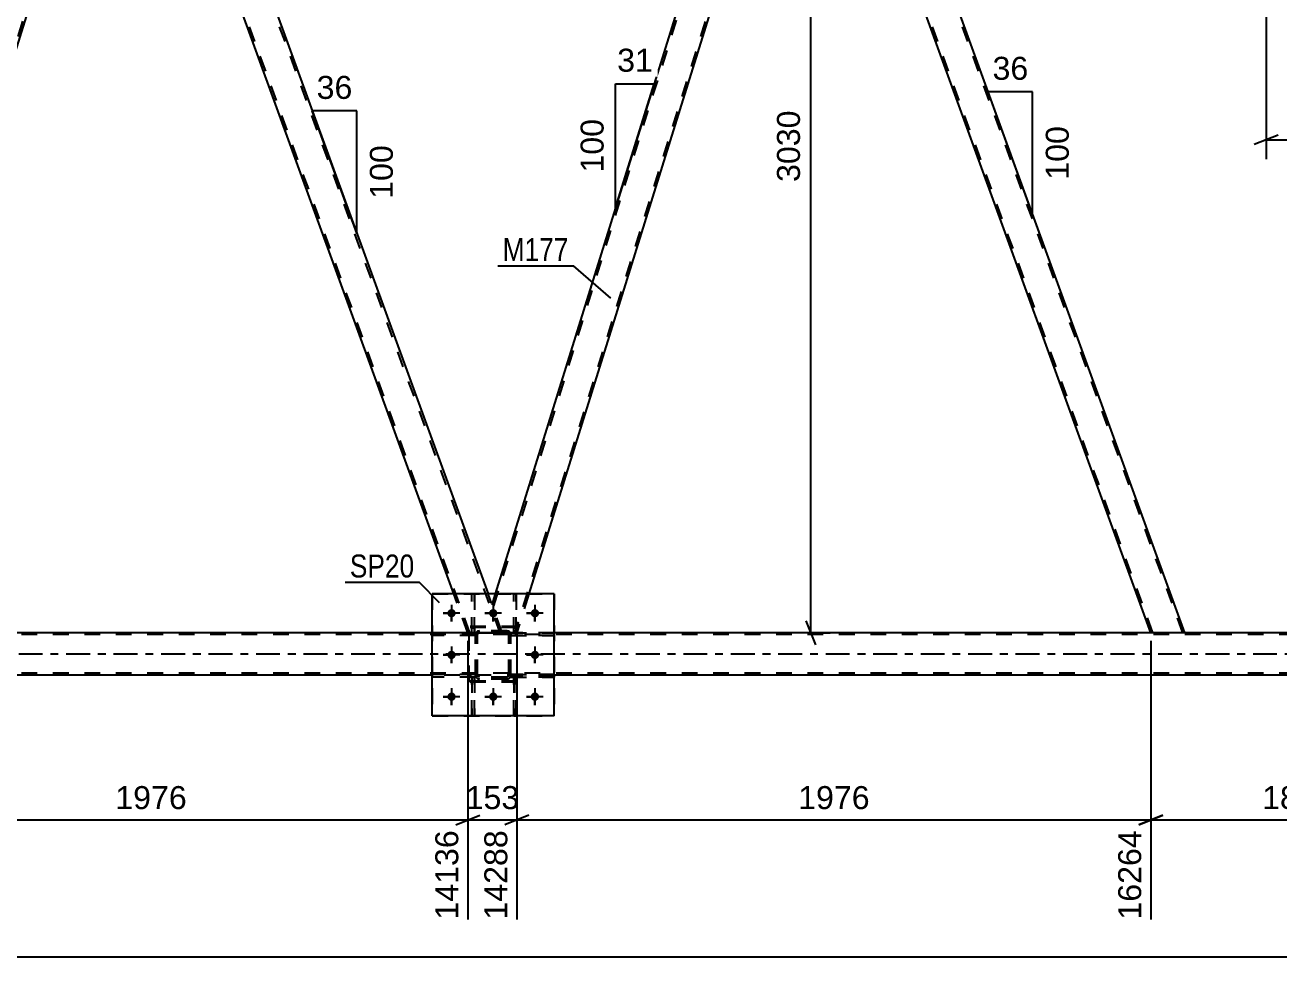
# Model space of a CAD drawing. Header units: millimetres. Extents: x 0 to 841, y 0 to 594.
# Drawn here: x 599.3 to 755.6, y 258.8 to 374.9 of the extents above; entities that cross this region are included whole.
import ezdxf

# ---------------------------------------------------------------- set-up
doc = ezdxf.new("R2010")
doc.units = ezdxf.units.MM
doc.linetypes.add('DXK_LINE_DOT2', pattern=[3.9198, 1.9599, -1.9599])
doc.linetypes.add('DXK_LINE_DOT3', pattern=[5.9187, 2.979, -0.9799, 0.9799, -0.9799])
doc.styles.add('Arial', font='ARIAL.TTF', dxfattribs={"height": 0.2})
doc.styles.add('Arial Narrow', font='ARIALN.TTF', dxfattribs={"height": 0.2})

# ---------------------------------------------------------------- blocks, each defined once
blk = doc.blocks.new('Bolt-203723749-4635 - 4631')
at = {"color": 1, "linetype": 'Continuous'}
for p, q in [((652.43, 302.65), (652.43, 301.96)), ((657.63, 302.65), (657.63, 301.96)), ((662.83, 302.65), (662.83, 301.96)), ((651.39, 301.61), (652.08, 301.61)), ((652.43, 300.57), (652.43, 301.26)), ((653.47, 301.61), (652.77, 301.61)), ((656.59, 301.61), (657.28, 301.61)), ((657.63, 300.57), (657.63, 301.26)), ((658.67, 301.61), (657.97, 301.61)), ((661.79, 301.61), (662.48, 301.61)), ((662.83, 300.57), (662.83, 301.26)), ((663.87, 301.61), (663.17, 301.61)), ((652.43, 297.45), (652.43, 296.76)), ((662.83, 297.45), (662.83, 296.76)), ((651.39, 296.41), (652.08, 296.41)), ((652.43, 295.37), (652.43, 296.06)), ((653.47, 296.41), (652.77, 296.41)), ((661.79, 296.41), (662.48, 296.41)), ((662.83, 295.37), (662.83, 296.06)), ((663.87, 296.41), (663.17, 296.41)), ((651.39, 291.21), (652.08, 291.21)), ((652.43, 292.25), (652.43, 291.56)), ((652.43, 290.17), (652.43, 290.86)), ((653.47, 291.21), (652.77, 291.21)), ((656.59, 291.21), (657.28, 291.21)), ((657.63, 292.25), (657.63, 291.56)), ((657.63, 290.17), (657.63, 290.86)), ((658.67, 291.21), (657.97, 291.21)), ((661.79, 291.21), (662.48, 291.21)), ((662.83, 292.25), (662.83, 291.56)), ((662.83, 290.17), (662.83, 290.86)), ((663.87, 291.21), (663.17, 291.21))]:
    blk.add_line(p, q, dxfattribs=at)
blk = doc.blocks.new('Part-203723749-5037 - 4631')
at = {"color": 7, "linetype": 'DXK_LINE_DOT2'}
for p, q in [((660.18, 293.64), (660.5, 293.64)), ((660.18, 288.81), (660.18, 293.64)), ((660.18, 293.04), (660.5, 293.04)), ((660.5, 293.64), (660.5, 288.81)), ((660.5, 288.81), (660.18, 288.81))]:
    blk.add_line(p, q, dxfattribs=at)
blk = doc.blocks.new('Bolt-203723749-4646 - 4631')
at = {"linetype": 'Continuous'}
for points in [[(652.95, 301.61, -1), (651.91, 301.61, -1)], [(658.15, 301.61, -1), (657.11, 301.61, -1)], [(663.35, 301.61, -1), (662.31, 301.61, -1)], [(652.95, 296.41, -1), (651.91, 296.41, -1)], [(663.35, 296.41, -1), (662.31, 296.41, -1)], [(652.95, 291.21, -1), (651.91, 291.21, -1)], [(658.15, 291.21, -1), (657.11, 291.21, -1)], [(663.35, 291.21, -1), (662.31, 291.21, -1)]]:
    blk.add_hatch(color=1, dxfattribs=at).paths.add_polyline_path(points)
at = {"color": 1, "linetype": 'Continuous'}
for p, q in [((652.43, 302.65), (652.43, 300.57)), ((657.63, 302.65), (657.63, 300.57)), ((662.83, 302.65), (662.83, 300.57)), ((653.47, 301.61), (651.39, 301.61)), ((658.67, 301.61), (656.59, 301.61)), ((663.87, 301.61), (661.79, 301.61)), ((652.43, 297.45), (652.43, 295.37)), ((662.83, 297.45), (662.83, 295.37)), ((653.47, 296.41), (651.39, 296.41)), ((663.87, 296.41), (661.79, 296.41)), ((653.47, 291.21), (651.39, 291.21)), ((652.43, 292.25), (652.43, 290.17)), ((658.67, 291.21), (656.59, 291.21)), ((657.63, 292.25), (657.63, 290.17)), ((663.87, 291.21), (661.79, 291.21)), ((662.83, 292.25), (662.83, 290.17))]:
    blk.add_line(p, q, dxfattribs=at)
blk = doc.blocks.new('Part-203723749-4647 - 4631')
at = {"color": 7, "linetype": 'DXK_LINE_DOT2'}
for p, q in [((660.63, 299.81), (654.63, 299.81)), ((654.63, 293.01), (654.63, 299.81)), ((660.63, 293.01), (660.63, 299.81)), ((660.63, 293.01), (654.63, 293.01))]:
    blk.add_line(p, q, dxfattribs=at)
blk = doc.blocks.new('Part-203723749-4756 - 4631')
at = {"color": 7, "linetype": 'DXK_LINE_DOT2'}
for p, q in [((765.41, 298.94), (89.84, 298.94)), ((665.23, 299.18), (650.03, 299.18)), ((765.41, 294.14), (89.08, 294.14)), ((665.23, 293.9), (650.03, 293.9))]:
    blk.add_line(p, q, dxfattribs=at)
at = {"color": 2, "linetype": 'Continuous'}
for p, q in [((650.03, 299.18), (494.96, 299.18)), ((765.41, 299.18), (665.23, 299.18)), ((650.03, 293.9), (494.96, 293.9)), ((765.41, 293.9), (665.23, 293.9))]:
    blk.add_line(p, q, dxfattribs=at)
at = {"color": 7, "linetype": 'DXK_LINE_DOT3'}
blk.add_line((89.46, 296.54), (765.41, 296.54), dxfattribs=at)
blk = doc.blocks.new('Part-203723749-5057 - 4631')
at = {"color": 7, "linetype": 'DXK_LINE_DOT2'}
for p, q in [((650.03, 304.01), (665.23, 304.01)), ((650.03, 304.01), (650.03, 288.81)), ((665.23, 304.01), (665.23, 288.81)), ((650.03, 288.81), (665.23, 288.81))]:
    blk.add_line(p, q, dxfattribs=at)
blk = doc.blocks.new('Part-203723749-4730 - 4631')
at = {"color": 7, "linetype": 'DXK_LINE_DOT2'}
for p, q in [((660.5, 293.64), (660.18, 293.64)), ((660.18, 293.64), (660.18, 288.81)), ((660.18, 293.04), (660.5, 293.04)), ((660.5, 288.81), (660.5, 293.64)), ((660.18, 288.81), (660.5, 288.81))]:
    blk.add_line(p, q, dxfattribs=at)
blk = doc.blocks.new('Part-203723749-4736 - 4631')
at = {"color": 2, "linetype": 'Continuous'}
for p, q in [((660.18, 304.01), (660.18, 304.01)), ((660.5, 304.01), (660.18, 304.01)), ((660.5, 304.01), (660.5, 304.01))]:
    blk.add_line(p, q, dxfattribs=at)
at = {"color": 7, "linetype": 'DXK_LINE_DOT2'}
for p, q in [((660.18, 299.17), (660.18, 304.01)), ((660.5, 299.17), (660.5, 304.01)), ((660.18, 299.77), (660.5, 299.77)), ((660.5, 299.17), (660.18, 299.17))]:
    blk.add_line(p, q, dxfattribs=at)
blk = doc.blocks.new('Part-203723749-4906 - 4631')
at = {"color": 7, "linetype": 'DXK_LINE_DOT2'}
for p, q in [((660.63, 299.94), (654.63, 299.94)), ((654.63, 293.14), (654.63, 299.94)), ((660.63, 293.14), (660.63, 299.94)), ((660.63, 293.14), (654.63, 293.14))]:
    blk.add_line(p, q, dxfattribs=at)
blk = doc.blocks.new('Part-203723749-4785 - 4631')
at = {"color": 7, "linetype": 'DXK_LINE_DOT2'}
for p, q in [((655.43, 299.17), (650.03, 299.17)), ((650.03, 299.17), (650.03, 298.85)), ((655.43, 298.85), (650.03, 298.85)), ((654.83, 298.85), (654.83, 299.17)), ((655.43, 298.85), (655.43, 299.17))]:
    blk.add_line(p, q, dxfattribs=at)
blk = doc.blocks.new('Part-203723749-4788 - 4631')
at = {"color": 7, "linetype": 'DXK_LINE_DOT2'}
for p, q in [((654.98, 293.64), (655.3, 293.64)), ((654.98, 288.81), (654.98, 293.64)), ((654.98, 293.04), (655.3, 293.04)), ((655.3, 293.64), (655.3, 288.81)), ((655.3, 288.81), (654.98, 288.81))]:
    blk.add_line(p, q, dxfattribs=at)
blk = doc.blocks.new('Part-203723749-4789 - 4631')
at = {"color": 7, "linetype": 'DXK_LINE_DOT2'}
for p, q in [((655.43, 298.93), (655.46, 299.11)), ((655.46, 299.11), (655.43, 298.93)), ((655.43, 293.89), (655.43, 298.93)), ((655.67, 298.93), (655.68, 299.02)), ((655.67, 293.89), (655.67, 298.93)), ((655.68, 299.02), (655.74, 299.1)), ((655.72, 299.37), (655.91, 299.41)), ((655.91, 299.41), (655.72, 299.37)), ((655.74, 299.1), (655.81, 299.15)), ((655.81, 299.15), (655.91, 299.17)), ((659.35, 299.41), (655.91, 299.41)), ((655.91, 299.17), (659.35, 299.17)), ((659.35, 299.41), (659.53, 299.37)), ((659.53, 299.37), (659.35, 299.41)), ((659.35, 299.17), (659.44, 299.15)), ((659.44, 299.15), (659.52, 299.1)), ((659.52, 299.1), (659.57, 299.02)), ((659.57, 299.02), (659.59, 298.93)), ((659.59, 293.89), (659.59, 298.93)), ((659.79, 299.11), (659.83, 298.93)), ((659.83, 298.93), (659.79, 299.11)), ((659.83, 293.89), (659.83, 298.93)), ((655.46, 293.7), (655.43, 293.89)), ((655.43, 293.89), (655.46, 293.7)), ((655.68, 293.8), (655.67, 293.89)), ((659.59, 293.89), (659.57, 293.8)), ((659.83, 293.89), (659.79, 293.7)), ((659.79, 293.7), (659.83, 293.89)), ((655.74, 293.72), (655.68, 293.8)), ((655.91, 293.41), (655.72, 293.44)), ((655.72, 293.44), (655.91, 293.41)), ((655.81, 293.67), (655.74, 293.72)), ((655.91, 293.65), (655.81, 293.67)), ((659.35, 293.65), (655.91, 293.65)), ((659.35, 293.41), (655.91, 293.41)), ((659.44, 293.67), (659.35, 293.65)), ((659.53, 293.44), (659.35, 293.41)), ((659.35, 293.41), (659.53, 293.44)), ((659.52, 293.72), (659.44, 293.67)), ((659.57, 293.8), (659.52, 293.72))]:
    blk.add_line(p, q, dxfattribs=at)
at = {"color": 7, "linetype": 'DXK_LINE_DOT3'}
blk.add_line((657.63, 296.41), (657.63, 296.41), dxfattribs=at)
at = {"color": 7, "linetype": 'DXK_LINE_DOT2'}
for centre, start, end in [((655.91, 298.93), 112.5001, 157.5001), ((655.91, 298.93), 112.5001, 157.5001), ((659.35, 298.93), 22.5001, 67.5001), ((659.35, 298.93), 22.5001, 67.5001), ((655.91, 293.89), 202.5001, 247.5001), ((655.91, 293.89), 202.5001, 247.5001), ((659.35, 293.89), 292.5001, 337.5001), ((659.35, 293.89), 292.5001, 337.5001)]:
    blk.add_arc(centre, 0.48, start, end, dxfattribs=at)
blk = doc.blocks.new('Part-203723749-4853 - 4631')
at = {"color": 7, "linetype": 'DXK_LINE_DOT2'}
for p, q in [((659.83, 293.65), (659.83, 293.97)), ((659.83, 293.97), (665.23, 293.97)), ((660.43, 293.65), (660.43, 293.97)), ((665.23, 293.97), (665.23, 293.65)), ((665.23, 293.65), (659.83, 293.65))]:
    blk.add_line(p, q, dxfattribs=at)
blk = doc.blocks.new('Part-203723749-4854 - 4631')
at = {"color": 7, "linetype": 'DXK_LINE_DOT2'}
for p, q in [((665.23, 293.97), (659.83, 293.97)), ((659.83, 293.97), (659.83, 293.65)), ((660.43, 293.65), (660.43, 293.97)), ((665.23, 293.65), (665.23, 293.97)), ((659.83, 293.65), (665.23, 293.65))]:
    blk.add_line(p, q, dxfattribs=at)
blk = doc.blocks.new('Part-203723749-4866 - 4631')
at = {"color": 7, "linetype": 'DXK_LINE_DOT2'}
for p, q in [((655.3, 293.64), (654.98, 293.64)), ((654.98, 293.64), (654.98, 288.81)), ((654.98, 293.04), (655.3, 293.04)), ((655.3, 288.81), (655.3, 293.64)), ((654.98, 288.81), (655.3, 288.81))]:
    blk.add_line(p, q, dxfattribs=at)
blk = doc.blocks.new('Part-203723749-4873 - 4631')
at = {"color": 7, "linetype": 'DXK_LINE_DOT2'}
for p, q in [((665.23, 299.17), (659.83, 299.17)), ((659.83, 299.17), (659.83, 298.85)), ((659.83, 298.85), (665.23, 298.85)), ((660.43, 298.85), (660.43, 299.17)), ((665.23, 298.85), (665.23, 299.17))]:
    blk.add_line(p, q, dxfattribs=at)
blk = doc.blocks.new('Part-203723749-4874 - 4631')
at = {"color": 7, "linetype": 'DXK_LINE_DOT2'}
for p, q in [((655.43, 293.97), (650.03, 293.97)), ((650.03, 293.97), (650.03, 293.65)), ((654.83, 293.65), (654.83, 293.97)), ((655.43, 293.65), (655.43, 293.97)), ((655.43, 293.65), (650.03, 293.65))]:
    blk.add_line(p, q, dxfattribs=at)
blk = doc.blocks.new('Part-203723749-4875 - 4631')
at = {"color": 2, "linetype": 'Continuous'}
for p, q in [((654.98, 304.01), (654.98, 304.01)), ((655.3, 304.01), (654.98, 304.01)), ((655.3, 304.01), (655.3, 304.01))]:
    blk.add_line(p, q, dxfattribs=at)
at = {"color": 7, "linetype": 'DXK_LINE_DOT2'}
for p, q in [((654.98, 299.17), (654.98, 304.01)), ((655.3, 299.17), (655.3, 304.01)), ((654.98, 299.77), (655.3, 299.77)), ((655.3, 299.17), (654.98, 299.17))]:
    blk.add_line(p, q, dxfattribs=at)
blk = doc.blocks.new('Part-203723749-4878 - 4631')
at = {"color": 7, "linetype": 'DXK_LINE_DOT2'}
for p, q in [((654.98, 299.17), (654.98, 304.01)), ((654.98, 304.01), (655.3, 304.01)), ((655.3, 304.01), (655.3, 299.17)), ((654.98, 299.77), (655.3, 299.77)), ((655.3, 299.17), (654.98, 299.17))]:
    blk.add_line(p, q, dxfattribs=at)
blk = doc.blocks.new('Part-203723749-4879 - 4631')
at = {"color": 7, "linetype": 'DXK_LINE_DOT2'}
for p, q in [((659.83, 298.85), (659.83, 299.17)), ((659.83, 299.17), (665.23, 299.17)), ((665.23, 298.85), (659.83, 298.85)), ((660.43, 298.85), (660.43, 299.17)), ((665.23, 299.17), (665.23, 298.85))]:
    blk.add_line(p, q, dxfattribs=at)
blk = doc.blocks.new('Part-203723749-4880 - 4631')
at = {"color": 7, "linetype": 'DXK_LINE_DOT2'}
for p, q in [((655.43, 293.97), (650.03, 293.97)), ((650.03, 293.65), (650.03, 293.97)), ((654.83, 293.65), (654.83, 293.97)), ((655.43, 293.97), (655.43, 293.65)), ((655.43, 293.65), (650.03, 293.65))]:
    blk.add_line(p, q, dxfattribs=at)
blk = doc.blocks.new('Part-203723749-4911 - 4631')
at = {"color": 2, "linetype": 'Continuous'}
for p, q in [((609.04, 420.4), (572.33, 302.65)), ((610.35, 420.4), (609.04, 420.4)), ((611.9, 416.15), (610.35, 420.4)), ((611.9, 416.15), (575.44, 299.18)), ((573.6, 299.18), (572.33, 302.65))]:
    blk.add_line(p, q, dxfattribs=at)
at = {"color": 7, "linetype": 'DXK_LINE_DOT2'}
for p, q in [((609.29, 420.4), (572.47, 302.28)), ((611.77, 416.53), (575.19, 299.18)), ((575.44, 299.18), (573.6, 299.18))]:
    blk.add_line(p, q, dxfattribs=at)
blk = doc.blocks.new('Part-203723749-4997 - 4631')
at = {"color": 2, "linetype": 'Continuous'}
for p, q in [((614.61, 420.4), (610.35, 420.4)), ((614.61, 420.4), (656.98, 304.01)), ((652.72, 304.01), (611.9, 416.15))]:
    blk.add_line(p, q, dxfattribs=at)
at = {"color": 7, "linetype": 'DXK_LINE_DOT2'}
for p, q in [((610.35, 420.4), (611.9, 416.15)), ((654.73, 299.18), (610.61, 420.4)), ((658.48, 299.18), (614.36, 420.4)), ((654.47, 299.18), (652.72, 304.01)), ((658.73, 299.18), (656.98, 304.01)), ((658.73, 299.18), (654.47, 299.18))]:
    blk.add_line(p, q, dxfattribs=at)
blk = doc.blocks.new('Part-203723749-5002 - 4631')
at = {"color": 7, "linetype": 'DXK_LINE_DOT2'}
for p, q in [((694.42, 420.4), (657.6, 302.28)), ((696.9, 416.53), (660.33, 299.18)), ((657.89, 304.01), (657.47, 302.66)), ((662.08, 304.01), (660.58, 299.18)), ((658.73, 299.18), (657.47, 302.66)), ((660.58, 299.18), (658.73, 299.18))]:
    blk.add_line(p, q, dxfattribs=at)
at = {"color": 2, "linetype": 'Continuous'}
for p, q in [((694.17, 420.4), (657.89, 304.01)), ((695.49, 420.4), (694.17, 420.4)), ((697.04, 416.15), (695.49, 420.4)), ((697.04, 416.15), (662.08, 304.01))]:
    blk.add_line(p, q, dxfattribs=at)
blk = doc.blocks.new('Part-203723749-5013 - 4631')
at = {"color": 7, "linetype": 'DXK_LINE_DOT2'}
for p, q in [((655.43, 298.93), (655.46, 299.11)), ((655.46, 299.11), (655.43, 298.93)), ((655.43, 293.89), (655.43, 298.93)), ((655.67, 298.93), (655.68, 299.02)), ((655.67, 293.89), (655.67, 298.93)), ((655.68, 299.02), (655.74, 299.1)), ((655.72, 299.37), (655.91, 299.41)), ((655.91, 299.41), (655.72, 299.37)), ((655.74, 299.1), (655.81, 299.15)), ((655.81, 299.15), (655.91, 299.17)), ((659.35, 299.41), (655.91, 299.41)), ((655.91, 299.17), (659.35, 299.17)), ((659.35, 299.41), (659.53, 299.37)), ((659.53, 299.37), (659.35, 299.41)), ((659.35, 299.17), (659.44, 299.15)), ((659.44, 299.15), (659.52, 299.1)), ((659.52, 299.1), (659.57, 299.02)), ((659.57, 299.02), (659.59, 298.93)), ((659.59, 293.89), (659.59, 298.93)), ((659.79, 299.11), (659.83, 298.93)), ((659.83, 298.93), (659.79, 299.11)), ((659.83, 293.89), (659.83, 298.93)), ((655.46, 293.7), (655.43, 293.89)), ((655.43, 293.89), (655.46, 293.7)), ((655.68, 293.8), (655.67, 293.89)), ((659.59, 293.89), (659.57, 293.8)), ((659.83, 293.89), (659.79, 293.7)), ((659.79, 293.7), (659.83, 293.89)), ((655.74, 293.72), (655.68, 293.8)), ((655.91, 293.41), (655.72, 293.44)), ((655.72, 293.44), (655.91, 293.41)), ((655.81, 293.67), (655.74, 293.72)), ((655.91, 293.65), (655.81, 293.67)), ((659.35, 293.65), (655.91, 293.65)), ((659.35, 293.41), (655.91, 293.41)), ((659.44, 293.67), (659.35, 293.65)), ((659.53, 293.44), (659.35, 293.41)), ((659.35, 293.41), (659.53, 293.44)), ((659.52, 293.72), (659.44, 293.67)), ((659.57, 293.8), (659.52, 293.72))]:
    blk.add_line(p, q, dxfattribs=at)
at = {"color": 7, "linetype": 'DXK_LINE_DOT3'}
blk.add_line((657.63, 296.41), (657.63, 296.41), dxfattribs=at)
at = {"color": 7, "linetype": 'DXK_LINE_DOT2'}
for centre, start, end in [((655.91, 298.93), 112.5001, 157.5001), ((655.91, 298.93), 112.5001, 157.5001), ((659.35, 298.93), 22.5001, 67.5001), ((659.35, 298.93), 22.5001, 67.5001), ((655.91, 293.89), 202.5001, 247.5001), ((655.91, 293.89), 202.5001, 247.5001), ((659.35, 293.89), 292.5001, 337.5001), ((659.35, 293.89), 292.5001, 337.5001)]:
    blk.add_arc(centre, 0.48, start, end, dxfattribs=at)
blk = doc.blocks.new('Part-203723749-5018 - 4631')
at = {"color": 2, "linetype": 'Continuous'}
for p, q in [((695.49, 420.4), (699.75, 420.4)), ((743.87, 299.18), (699.75, 420.4)), ((739.61, 299.18), (697.04, 416.15))]:
    blk.add_line(p, q, dxfattribs=at)
at = {"color": 7, "linetype": 'DXK_LINE_DOT2'}
for p, q in [((697.04, 416.15), (695.49, 420.4)), ((739.86, 299.18), (695.74, 420.4)), ((743.61, 299.18), (699.49, 420.4)), ((743.87, 299.18), (739.61, 299.18))]:
    blk.add_line(p, q, dxfattribs=at)
blk = doc.blocks.new('Part-203723749-5051 - 4631')
at = {"color": 7, "linetype": 'DXK_LINE_DOT2'}
for p, q in [((655.43, 299.17), (650.03, 299.17)), ((650.03, 298.85), (650.03, 299.17)), ((655.43, 298.85), (650.03, 298.85)), ((654.83, 298.85), (654.83, 299.17)), ((655.43, 299.17), (655.43, 298.85))]:
    blk.add_line(p, q, dxfattribs=at)
blk = doc.blocks.new('Part-203723749-5062 - 4631')
at = {"color": 2, "linetype": 'Continuous'}
for p, q in [((665.23, 304.01), (650.03, 304.01)), ((650.03, 288.81), (650.03, 304.01)), ((665.23, 288.81), (665.23, 304.01)), ((665.23, 288.81), (650.03, 288.81))]:
    blk.add_line(p, q, dxfattribs=at)
blk = doc.blocks.new('Part-203723749-5072 - 4631')
at = {"color": 7, "linetype": 'DXK_LINE_DOT2'}
for p, q in [((660.18, 299.17), (660.18, 304.01)), ((660.18, 304.01), (660.5, 304.01)), ((660.5, 304.01), (660.5, 299.17)), ((660.18, 299.77), (660.5, 299.77)), ((660.5, 299.17), (660.18, 299.17))]:
    blk.add_line(p, q, dxfattribs=at)
blk = doc.blocks.new('StraightDimension-203723749-5693 - 4631')
at = {"color": 7, "linetype": 'Continuous'}
for p, q in [((654.47, 298.18), (654.47, 263.43)), ((660.58, 298.18), (660.58, 263.43)), ((652.97, 275.25), (655.97, 276.45)), ((654.47, 275.85), (660.58, 275.85)), ((662.08, 276.45), (659.08, 275.25))]:
    blk.add_line(p, q, dxfattribs=at)
at = {"color": 0}
blk.add_wipeout([(661.46, 276.6), (661.46, 280.8), (653.59, 280.8), (653.59, 276.6)], dxfattribs=at)
at = {"color": 0, "linetype": 'Continuous'}
blk.add_wipeout([(659.98, 275.15), (655.78, 275.15), (655.78, 262.83), (659.98, 262.83)], dxfattribs=at)
at = {"color": 3, "style": 'Arial'}
blk.add_text('153', height=2.865, dxfattribs=at).set_placement((654.19, 277.2))
at = {"color": 3, "linetype": 'Continuous', "style": 'Arial'}
blk.add_text('14288', height=2.865, rotation=90.0002, dxfattribs=at).set_placement((659.38, 263.43))
blk = doc.blocks.new('StraightDimension-203723749-5641 - 4631')
at = {"color": 7, "linetype": 'Continuous'}
for p, q in [((796.86, 420.9), (795.66, 423.9)), ((705.07, 422.4), (798.66, 422.4)), ((796.26, 296.54), (796.26, 422.4)), ((795.66, 298.04), (796.86, 295.04)), ((765.16, 296.54), (798.66, 296.54))]:
    blk.add_line(p, q, dxfattribs=at)
at = {"color": 0}
blk.add_wipeout([(795.51, 364.52), (791.31, 364.52), (791.31, 354.43), (795.51, 354.43)], dxfattribs=at)
at = {"color": 3, "style": 'Arial'}
blk.add_text('3146', height=2.865, rotation=90.0002, dxfattribs=at).set_placement((794.91, 355.03))
blk = doc.blocks.new('AngleDimension-203723749-10924 - 4631')
at = {"color": 7, "linetype": 'Continuous'}
for p, q in [((723.09, 356.28), (719.34, 366.58)), ((724.88, 366.58), (719.34, 366.58)), ((724.88, 351.35), (719.34, 366.58)), ((724.88, 351.35), (724.88, 366.58))]:
    blk.add_line(p, q, dxfattribs=at)
at = {"color": 0}
for points in [[(724.93, 367.48), (724.93, 371.68), (719.28, 371.68), (719.28, 367.48)], [(729.98, 362.9), (725.78, 362.9), (725.78, 355.03), (729.98, 355.03)]]:
    blk.add_wipeout(points, dxfattribs=at)
at = {"color": 3, "style": 'Arial'}
blk.add_text('36', height=2.865, dxfattribs=at).set_placement((719.88, 368.08))
blk.add_text('100', height=2.865, rotation=90.0002, dxfattribs=at).set_placement((729.38, 355.63))
blk = doc.blocks.new('StraightDimension-203723749-6058 - 4631')
at = {"color": 7, "linetype": 'Continuous'}
blk.add_line((36.69, 258.78), (775.63, 258.78), dxfattribs=at)
blk = doc.blocks.new('StraightDimension-203723749-5652 - 4631')
at = {"color": 7, "linetype": 'Continuous'}
for p, q in [((739.61, 298.18), (739.61, 263.43)), ((776.27, 289.04), (776.27, 263.43)), ((741.11, 276.45), (738.11, 275.25)), ((739.61, 275.85), (776.27, 275.85)), ((774.77, 275.25), (777.77, 276.45))]:
    blk.add_line(p, q, dxfattribs=at)
at = {"color": 0}
blk.add_wipeout([(762.99, 276.6), (762.99, 280.8), (752.89, 280.8), (752.89, 276.6)], dxfattribs=at)
at = {"color": 0, "linetype": 'Continuous'}
blk.add_wipeout([(775.67, 275.15), (771.47, 275.15), (771.47, 262.83), (775.67, 262.83)], dxfattribs=at)
at = {"color": 3, "style": 'Arial'}
blk.add_text('1808', height=2.865, dxfattribs=at).set_placement((753.49, 277.2))
at = {"color": 3, "linetype": 'Continuous', "style": 'Arial'}
blk.add_text('18073', height=2.865, rotation=90.0002, dxfattribs=at).set_placement((775.07, 263.43))
blk = doc.blocks.new('StraightDimension-203723749-5669 - 4631')
at = {"color": 7, "linetype": 'Continuous'}
for p, q in [((660.58, 298.18), (660.58, 263.43)), ((739.61, 298.18), (739.61, 263.43)), ((662.08, 276.45), (659.08, 275.25)), ((660.58, 275.85), (739.61, 275.85)), ((738.11, 275.25), (741.11, 276.45))]:
    blk.add_line(p, q, dxfattribs=at)
at = {"color": 0}
blk.add_wipeout([(705.14, 276.6), (705.14, 280.8), (695.05, 280.8), (695.05, 276.6)], dxfattribs=at)
at = {"color": 0, "linetype": 'Continuous'}
blk.add_wipeout([(739.01, 275.15), (734.81, 275.15), (734.81, 262.83), (739.01, 262.83)], dxfattribs=at)
at = {"color": 3, "style": 'Arial'}
blk.add_text('1976', height=2.865, dxfattribs=at).set_placement((695.65, 277.2))
at = {"color": 3, "linetype": 'Continuous', "style": 'Arial'}
blk.add_text('16264', height=2.865, rotation=90.0002, dxfattribs=at).set_placement((738.41, 263.43))
blk = doc.blocks.new('StraightDimension-203723749-5717 - 4631')
at = {"color": 7, "linetype": 'Continuous'}
for p, q in [((575.44, 298.18), (575.44, 263.43)), ((654.47, 298.18), (654.47, 263.43)), ((576.94, 276.45), (573.94, 275.25)), ((575.44, 275.85), (654.47, 275.85)), ((652.97, 275.25), (655.97, 276.45))]:
    blk.add_line(p, q, dxfattribs=at)
at = {"color": 0}
blk.add_wipeout([(620.01, 276.6), (620.01, 280.8), (609.91, 280.8), (609.91, 276.6)], dxfattribs=at)
at = {"color": 0, "linetype": 'Continuous'}
blk.add_wipeout([(653.87, 275.15), (649.67, 275.15), (649.67, 262.83), (653.87, 262.83)], dxfattribs=at)
at = {"color": 3, "style": 'Arial'}
blk.add_text('1976', height=2.865, dxfattribs=at).set_placement((610.51, 277.2))
at = {"color": 3, "linetype": 'Continuous', "style": 'Arial'}
blk.add_text('14136', height=2.865, rotation=90.0002, dxfattribs=at).set_placement((653.27, 263.43))
blk = doc.blocks.new('StraightDimension-203723749-6080 - 4631')
at = {"color": 7, "linetype": 'Continuous'}
for p, q in [((754.01, 419.4), (754.01, 358.2)), ((775.63, 300.18), (775.63, 363.45)), ((755.51, 361.2), (752.51, 360)), ((774.13, 360), (777.13, 361.2)), ((754.01, 360.6), (775.63, 360.6))]:
    blk.add_line(p, q, dxfattribs=at)
at = {"color": 0}
blk.add_wipeout([(769.87, 361.35), (769.87, 365.55), (759.78, 365.55), (759.78, 361.35)], dxfattribs=at)
at = {"color": 3, "style": 'Arial'}
blk.add_text('1432', height=2.865, dxfattribs=at).set_placement((760.38, 361.95))
blk = doc.blocks.new('AngleDimension-203723749-6106 - 4631')
at = {"color": 7, "linetype": 'Continuous'}
for p, q in [((672.89, 367.59), (677.71, 367.59)), ((672.89, 352.13), (677.71, 367.59)), ((672.89, 352.13), (672.89, 367.59)), ((674.21, 356.36), (677.71, 367.59))]:
    blk.add_line(p, q, dxfattribs=at)
at = {"color": 0}
for points in [[(678.12, 368.49), (678.12, 372.69), (672.48, 372.69), (672.48, 368.49)], [(671.99, 363.79), (667.79, 363.79), (667.79, 355.92), (671.99, 355.92)]]:
    blk.add_wipeout(points, dxfattribs=at)
at = {"color": 3, "style": 'Arial'}
blk.add_text('31', height=2.865, dxfattribs=at).set_placement((673.08, 369.09))
blk.add_text('100', height=2.865, rotation=90.0002, dxfattribs=at).set_placement((671.39, 356.52))
blk = doc.blocks.new('StraightDimension-203723749-6117 - 4631')
at = {"color": 7, "linetype": 'Continuous'}
for p, q in [((697.82, 418.9), (696.62, 421.9)), ((702.54, 420.4), (694.37, 420.4)), ((697.22, 299.18), (697.22, 420.4)), ((696.62, 300.68), (697.82, 297.68)), ((696.81, 299.18), (699.62, 299.18))]:
    blk.add_line(p, q, dxfattribs=at)
at = {"color": 0}
blk.add_wipeout([(696.47, 364.84), (692.27, 364.84), (692.27, 354.75), (696.47, 354.75)], dxfattribs=at)
at = {"color": 3, "style": 'Arial'}
blk.add_text('3030', height=2.865, rotation=90.0002, dxfattribs=at).set_placement((695.87, 355.35))
blk = doc.blocks.new('AngleDimension-203723749-10910 - 4631')
at = {"color": 7, "linetype": 'Continuous'}
for p, q in [((639.17, 352.94), (635.07, 364.2)), ((640.61, 364.2), (635.07, 364.2)), ((640.61, 348.98), (635.07, 364.2)), ((640.61, 348.98), (640.61, 364.2))]:
    blk.add_line(p, q, dxfattribs=at)
at = {"color": 0}
for points in [[(640.66, 365.1), (640.66, 369.3), (635.01, 369.3), (635.01, 365.1)], [(645.71, 360.52), (641.51, 360.52), (641.51, 352.65), (645.71, 352.65)]]:
    blk.add_wipeout(points, dxfattribs=at)
at = {"color": 3, "style": 'Arial'}
blk.add_text('36', height=2.865, dxfattribs=at).set_placement((635.61, 365.7))
blk.add_text('100', height=2.865, rotation=90.0002, dxfattribs=at).set_placement((645.11, 353.25))
blk = doc.blocks.new('Mark-203723749-4998 - 4631')
at = {"color": 0}
blk.add_wipeout([(667.02, 345.49), (667.02, 348.49), (658.8, 348.49), (658.8, 345.49)], dxfattribs=at)
blk.add_wipeout([(667.02, 345.49), (667.02, 348.49), (658.8, 348.49), (658.8, 345.49)], dxfattribs=at)
at = {"color": 30, "linetype": 'Continuous'}
for p in [(658.2, 344.89), (672.29, 340.88)]:
    blk.add_line(p, (667.62, 344.89), dxfattribs=at)
at = {"color": 3, "style": 'Arial Narrow'}
blk.add_text('M177', height=2.863, dxfattribs=at).set_placement((658.8, 345.49))
blk = doc.blocks.new('Mark-203723749-5058 - 4631')
at = {"color": 0}
blk.add_wipeout([(647.79, 306.06), (647.79, 309.06), (639.75, 309.06), (639.75, 306.06)], dxfattribs=at)
blk.add_wipeout([(647.79, 306.06), (647.79, 309.06), (639.75, 309.06), (639.75, 306.06)], dxfattribs=at)
at = {"color": 30, "linetype": 'Continuous'}
for p in [(639.15, 305.46), (650.91, 302.89)]:
    blk.add_line(p, (648.39, 305.46), dxfattribs=at)
at = {"color": 3, "style": 'Arial Narrow'}
blk.add_text('SP20', height=2.863, dxfattribs=at).set_placement((639.75, 306.06))

msp = doc.modelspace()

# ---------------------------------------------------------------- block references
for name in ['Part-203723749-4911 - 4631', 'Part-203723749-4997 - 4631', 'Part-203723749-5002 - 4631', 'Part-203723749-5018 - 4631', 'Part-203723749-5057 - 4631', 'Part-203723749-5062 - 4631', 'Part-203723749-4875 - 4631', 'Part-203723749-4878 - 4631', 'Part-203723749-4736 - 4631', 'Part-203723749-5072 - 4631', 'Bolt-203723749-4635 - 4631', 'Bolt-203723749-4646 - 4631', 'Part-203723749-4756 - 4631', 'Part-203723749-4785 - 4631', 'Part-203723749-5051 - 4631', 'Part-203723749-4906 - 4631', 'Part-203723749-4647 - 4631', 'Part-203723749-4789 - 4631', 'Part-203723749-5013 - 4631', 'Part-203723749-4873 - 4631', 'Part-203723749-4879 - 4631', 'Part-203723749-4874 - 4631', 'Part-203723749-4880 - 4631', 'Part-203723749-4853 - 4631', 'Part-203723749-4854 - 4631', 'Part-203723749-4788 - 4631', 'Part-203723749-4866 - 4631', 'Part-203723749-5037 - 4631', 'Part-203723749-4730 - 4631']:
    msp.add_blockref(name, (0, 0))

# ---------------------------------------------------------------- next in the draw order: block references
for name in ['StraightDimension-203723749-5641 - 4631', 'StraightDimension-203723749-5693 - 4631']:
    msp.add_blockref(name, (0, 0))

# ---------------------------------------------------------------- next in the draw order: block references
msp.add_blockref('AngleDimension-203723749-10924 - 4631', (0, 0))

# ---------------------------------------------------------------- next in the draw order: block references
msp.add_blockref('StraightDimension-203723749-6058 - 4631', (0, 0))

# ---------------------------------------------------------------- next in the draw order: block references
for name in ['StraightDimension-203723749-6080 - 4631', 'AngleDimension-203723749-6106 - 4631', 'AngleDimension-203723749-10910 - 4631', 'Mark-203723749-4998 - 4631', 'Mark-203723749-5058 - 4631', 'StraightDimension-203723749-5717 - 4631', 'StraightDimension-203723749-5652 - 4631']:
    msp.add_blockref(name, (0, 0))

# ---------------------------------------------------------------- next in the draw order: block references
msp.add_blockref('StraightDimension-203723749-5669 - 4631', (0, 0))

# ---------------------------------------------------------------- next in the draw order: block references
msp.add_blockref('StraightDimension-203723749-6117 - 4631', (0, 0))

doc.saveas('drawing.dxf')
